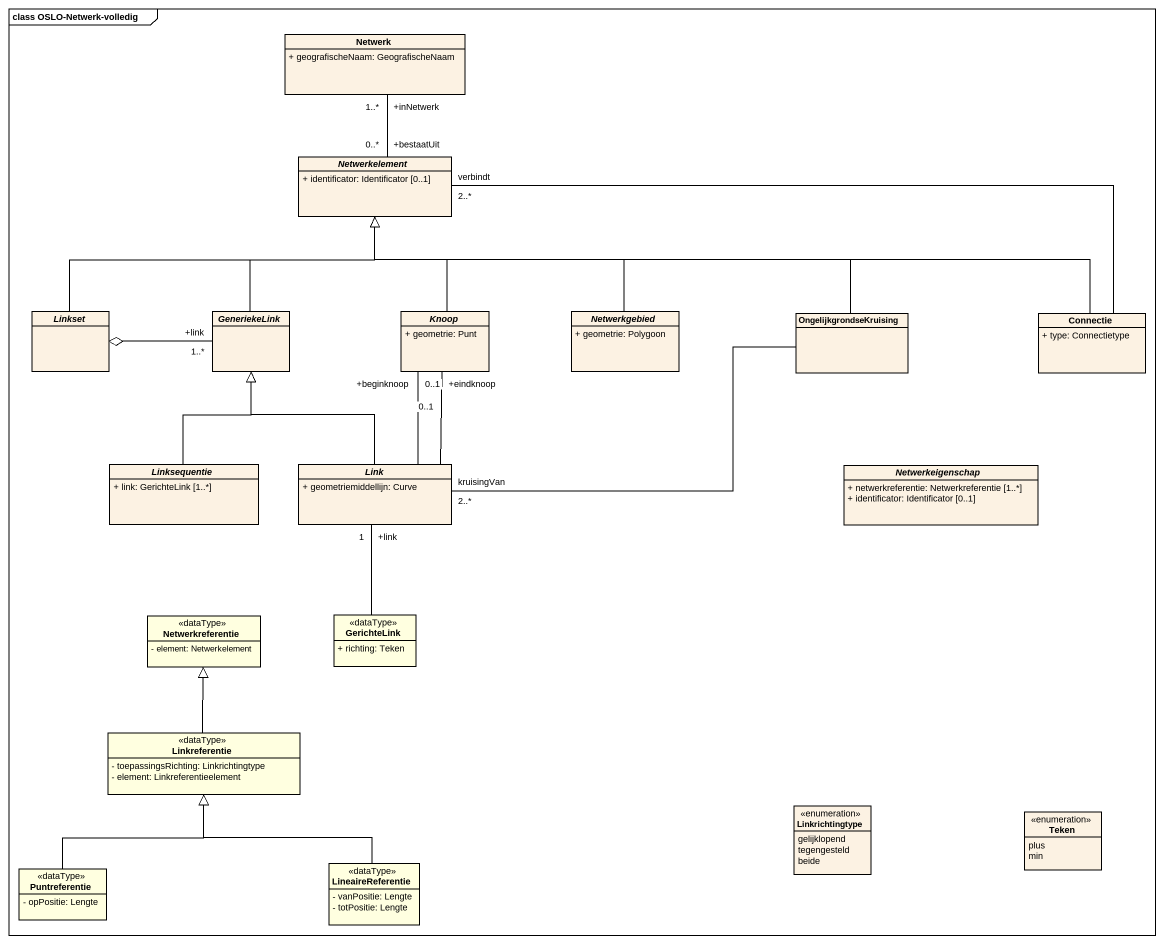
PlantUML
@startuml
mainframe class OSLO-Netwerk-volledig
hide circle
hide empty members
skinparam classAttributeIconSize 0
class Netwerk {
  + geografischeNaam: GeografischeNaam
}
abstract class Netwerkelement {
  + identificator: Identificator [0..1]
}
abstract class Linkset
abstract class GeneriekeLink
abstract class Knoop {
  + geometrie: Punt
}
abstract class Netwerkgebied {
  + geometrie: Polygoon
}
class OngelijkgrondseKruising
class Connectie {
  + type: Connectietype
}
abstract class Linksequentie {
  + link: GerichteLink [1..*]
}
abstract class Link {
  + geometriemiddellijn: Curve
}
abstract class Netwerkeigenschap {
  + netwerkreferentie: Netwerkreferentie [1..*]
  + identificator: Identificator [0..1]
}
class Netwerkreferentie <<dataType>> #FFFFE0 {
  - element: Netwerkelement
}
class GerichteLink <<dataType>> #FFFFE0 {
  + richting: Teken
}
class Linkreferentie <<dataType>> #FFFFE0 {
  - toepassingsRichting: Linkrichtingtype
  - element: Linkreferentieelement
}
enum Linkrichtingtype {
  gelijklopend
  tegengesteld
  beide
}
enum Teken {
  plus
  min
}
class Puntreferentie <<dataType>> #FFFFE0 {
  - opPositie: Lengte
}
class LineaireReferentie <<dataType>> #FFFFE0 {
  - vanPositie: Lengte
  - totPositie: Lengte
}
Netwerk "+inNetwerk\n1..*" -- "+bestaatUit\n0..*" Netwerkelement
Linkset -right-|> Netwerkelement
GeneriekeLink -up-|> Netwerkelement
GeneriekeLink "+link\n1..*" -left-o Linkset
Knoop -up-|> Netwerkelement
Netwerkgebied -up-|> Netwerkelement
OngelijkgrondseKruising -left-|> Netwerkelement
OngelijkgrondseKruising -left- "kruisingVan\n2..*" Link
Connectie -left-|> Netwerkelement
Connectie -left- "verbindt\n2..*" Netwerkelement
Linksequentie -up-|> GeneriekeLink
Link -up-|> GeneriekeLink
Link -up- "+beginknoop\n0..1" Knoop
Link -up- "+eindknoop\n0..1" Knoop
GerichteLink -up- "+link\n1" Link
Linkreferentie -up-|> Netwerkreferentie
Puntreferentie -up-|> Linkreferentie
LineaireReferentie -up-|> Linkreferentie
@enduml
